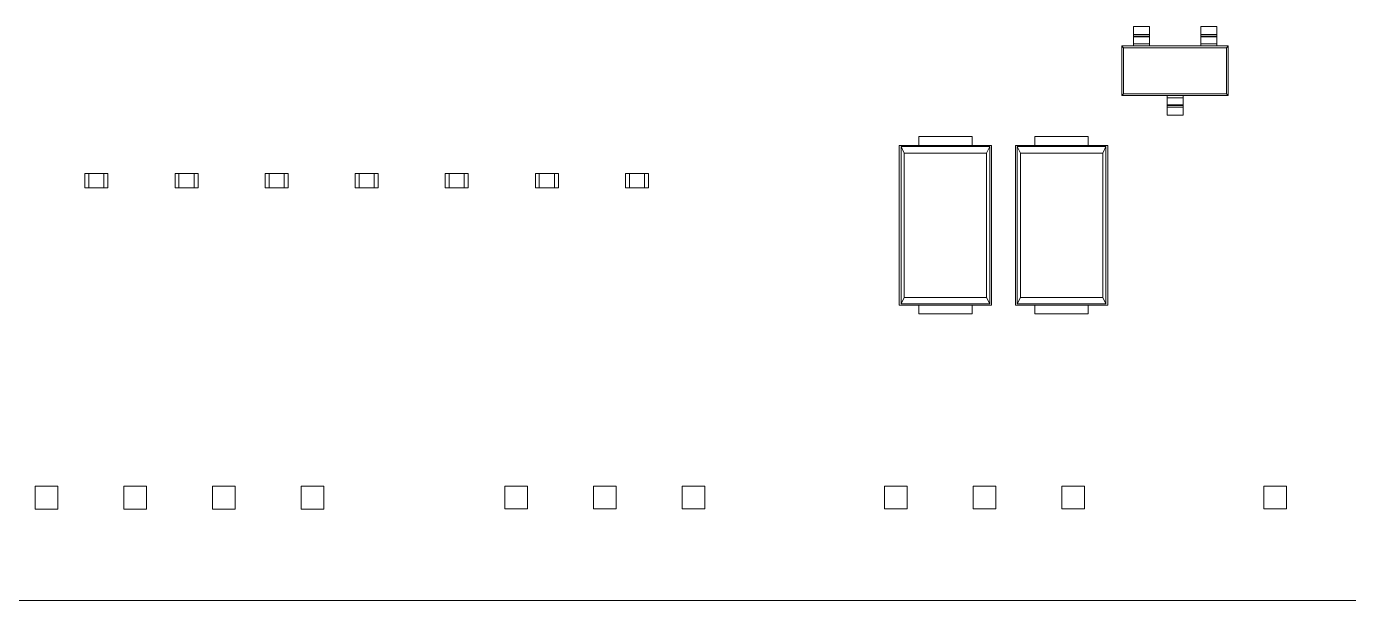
# Model space of a CAD drawing. Header units: millimetres. Extents: x 4 to 289, y 68 to 174.
# Drawn here: x 216.09 to 253.37, y 71.74 to 87.92 of the extents above; entities that cross this region are included whole.
import ezdxf

# ---------------------------------------------------------------- set-up
doc = ezdxf.new("R2010")
doc.units = ezdxf.units.MM
doc.layers.add('1', color=7, linetype='Continuous', true_color=0xffffff)

msp = doc.modelspace()

# ---------------------------------------------------------------- linework, layer by layer
at = {"layer": '1', "color": 155, "linetype": 'Continuous', "lineweight": 18}
for p, q in [((247.307, 87.692), (247.307, 87.915)), ((247.307, 87.915), (247.757, 87.915)), ((247.307, 87.642), (247.307, 87.692)), ((247.307, 87.62), (247.307, 87.642)), ((247.307, 87.422), (247.307, 87.62)), ((247.757, 87.692), (247.757, 87.915)), ((247.757, 87.692), (247.757, 87.642)), ((247.757, 87.62), (247.757, 87.642)), ((247.757, 87.62), (247.757, 87.422)), ((249.207, 87.692), (249.207, 87.915)), ((249.657, 87.915), (249.207, 87.915)), ((249.207, 87.642), (249.207, 87.692)), ((249.207, 87.62), (249.207, 87.642)), ((249.207, 87.422), (249.207, 87.62)), ((249.657, 87.692), (249.657, 87.915)), ((249.657, 87.692), (249.657, 87.642)), ((249.657, 87.62), (249.657, 87.642)), ((249.657, 87.62), (249.657, 87.422)), ((247.307, 87.365), (246.982, 87.365)), ((247.03, 87.317), (246.982, 87.365)), ((246.982, 87.365), (246.982, 85.965)), ((247.03, 87.317), (247.03, 86.013)), ((249.934, 87.317), (247.03, 87.317)), ((247.307, 87.365), (247.307, 87.422)), ((247.757, 87.365), (247.307, 87.365)), ((247.757, 87.365), (247.757, 87.422)), ((249.207, 87.365), (247.757, 87.365)), ((249.207, 87.365), (249.207, 87.422)), ((249.657, 87.365), (249.207, 87.365)), ((249.657, 87.365), (249.657, 87.422)), ((249.982, 87.365), (249.657, 87.365)), ((249.934, 87.317), (249.982, 87.365)), ((249.934, 86.013), (249.934, 87.317)), ((249.982, 85.965), (249.982, 87.365)), ((247.03, 86.013), (246.982, 85.965)), ((246.982, 85.965), (248.257, 85.965)), ((247.03, 86.013), (249.934, 86.013)), ((248.257, 85.965), (248.257, 85.908)), ((248.257, 85.965), (248.707, 85.965)), ((248.257, 85.71), (248.257, 85.908)), ((248.707, 85.965), (248.707, 85.908)), ((248.707, 85.965), (249.982, 85.965)), ((248.707, 85.908), (248.707, 85.71)), ((249.934, 86.013), (249.982, 85.965)), ((248.257, 85.71), (248.257, 85.688)), ((248.257, 85.638), (248.257, 85.688)), ((248.257, 85.638), (248.257, 85.415)), ((248.707, 85.415), (248.257, 85.415)), ((248.707, 85.71), (248.707, 85.688)), ((248.707, 85.688), (248.707, 85.638)), ((248.707, 85.638), (248.707, 85.415)), ((242.756, 84.814), (241.256, 84.814)), ((241.256, 84.814), (241.256, 84.564)), ((242.756, 84.564), (242.756, 84.814)), ((246.031, 84.814), (244.531, 84.814)), ((244.531, 84.814), (244.531, 84.564)), ((246.031, 84.564), (246.031, 84.814)), ((243.306, 84.564), (240.706, 84.564)), ((240.706, 84.564), (240.706, 80.064)), ((240.846, 84.347), (240.756, 84.529)), ((240.756, 84.529), (240.756, 80.099)), ((243.256, 84.529), (240.756, 84.529)), ((240.846, 84.347), (240.846, 80.281)), ((243.166, 84.347), (240.846, 84.347)), ((243.256, 84.529), (243.166, 84.347)), ((243.166, 80.281), (243.166, 84.347)), ((243.256, 80.099), (243.256, 84.529)), ((243.306, 80.064), (243.306, 84.564)), ((246.581, 84.564), (243.981, 84.564)), ((243.981, 84.564), (243.981, 80.064)), ((246.531, 84.529), (244.031, 84.529)), ((244.121, 84.347), (244.031, 84.529)), ((244.031, 84.529), (244.031, 80.099)), ((246.441, 84.347), (244.121, 84.347)), ((244.121, 84.347), (244.121, 80.281)), ((246.531, 84.529), (246.441, 84.347)), ((246.441, 80.281), (246.441, 84.347)), ((246.531, 80.099), (246.531, 84.529)), ((246.581, 80.064), (246.581, 84.564)), ((217.854, 83.769), (217.743, 83.769)), ((217.743, 83.369), (217.743, 83.769)), ((218.28, 83.769), (217.854, 83.769)), ((217.854, 83.369), (217.854, 83.769)), ((218.392, 83.769), (218.28, 83.769)), ((218.28, 83.369), (218.28, 83.769)), ((218.392, 83.369), (218.392, 83.769)), ((220.394, 83.769), (220.283, 83.769)), ((220.283, 83.369), (220.283, 83.769)), ((220.82, 83.769), (220.394, 83.769)), ((220.394, 83.369), (220.394, 83.769)), ((220.932, 83.769), (220.82, 83.769)), ((220.82, 83.369), (220.82, 83.769)), ((220.932, 83.369), (220.932, 83.769)), ((222.934, 83.769), (222.823, 83.769)), ((222.823, 83.369), (222.823, 83.769)), ((223.36, 83.769), (222.934, 83.769)), ((222.934, 83.369), (222.934, 83.769)), ((223.472, 83.769), (223.36, 83.769)), ((223.36, 83.369), (223.36, 83.769)), ((223.472, 83.369), (223.472, 83.769)), ((225.474, 83.769), (225.363, 83.769)), ((225.363, 83.369), (225.363, 83.769)), ((225.9, 83.769), (225.474, 83.769)), ((225.474, 83.369), (225.474, 83.769)), ((226.012, 83.769), (225.9, 83.769)), ((225.9, 83.369), (225.9, 83.769)), ((226.012, 83.369), (226.012, 83.769)), ((228.014, 83.769), (227.903, 83.769)), ((227.903, 83.369), (227.903, 83.769)), ((228.44, 83.769), (228.014, 83.769)), ((228.014, 83.369), (228.014, 83.769)), ((228.552, 83.769), (228.44, 83.769)), ((228.44, 83.369), (228.44, 83.769)), ((228.552, 83.369), (228.552, 83.769)), ((230.554, 83.769), (230.443, 83.769)), ((230.443, 83.369), (230.443, 83.769)), ((230.98, 83.769), (230.554, 83.769)), ((230.554, 83.369), (230.554, 83.769)), ((231.092, 83.769), (230.98, 83.769)), ((230.98, 83.369), (230.98, 83.769)), ((231.092, 83.369), (231.092, 83.769)), ((233.094, 83.769), (232.983, 83.769)), ((232.983, 83.369), (232.983, 83.769)), ((233.52, 83.769), (233.094, 83.769)), ((233.094, 83.369), (233.094, 83.769)), ((233.632, 83.769), (233.52, 83.769)), ((233.52, 83.369), (233.52, 83.769)), ((233.632, 83.369), (233.632, 83.769)), ((217.854, 83.369), (217.743, 83.369)), ((218.28, 83.369), (217.854, 83.369)), ((218.392, 83.369), (218.28, 83.369)), ((220.394, 83.369), (220.283, 83.369)), ((220.82, 83.369), (220.394, 83.369)), ((220.932, 83.369), (220.82, 83.369)), ((222.934, 83.369), (222.823, 83.369)), ((223.36, 83.369), (222.934, 83.369)), ((223.472, 83.369), (223.36, 83.369)), ((225.474, 83.369), (225.363, 83.369)), ((225.9, 83.369), (225.474, 83.369)), ((226.012, 83.369), (225.9, 83.369)), ((228.014, 83.369), (227.903, 83.369)), ((228.44, 83.369), (228.014, 83.369)), ((228.552, 83.369), (228.44, 83.369)), ((230.554, 83.369), (230.443, 83.369)), ((230.98, 83.369), (230.554, 83.369)), ((231.092, 83.369), (230.98, 83.369)), ((233.094, 83.369), (232.983, 83.369)), ((233.52, 83.369), (233.094, 83.369)), ((233.632, 83.369), (233.52, 83.369)), ((240.756, 80.099), (240.846, 80.281)), ((240.846, 80.281), (243.166, 80.281)), ((243.256, 80.099), (243.166, 80.281)), ((244.031, 80.099), (244.121, 80.281)), ((244.121, 80.281), (246.441, 80.281)), ((246.531, 80.099), (246.441, 80.281)), ((243.306, 80.064), (240.706, 80.064)), ((240.756, 80.099), (243.256, 80.099)), ((241.256, 80.064), (241.256, 79.814)), ((241.256, 79.814), (242.756, 79.814)), ((242.756, 79.814), (242.756, 80.064)), ((246.581, 80.064), (243.981, 80.064)), ((244.031, 80.099), (246.531, 80.099)), ((244.531, 80.064), (244.531, 79.814)), ((244.531, 79.814), (246.031, 79.814)), ((246.031, 79.814), (246.031, 80.064)), ((216.976, 74.958), (216.336, 74.958)), ((216.336, 74.958), (216.336, 74.318)), ((216.976, 74.318), (216.976, 74.958)), ((219.476, 74.958), (218.836, 74.958)), ((218.836, 74.958), (218.836, 74.318)), ((219.476, 74.318), (219.476, 74.958)), ((221.336, 74.958), (221.336, 74.318)), ((221.976, 74.958), (221.336, 74.958)), ((221.976, 74.318), (221.976, 74.958)), ((223.836, 74.958), (223.836, 74.318)), ((224.476, 74.958), (223.836, 74.958)), ((224.476, 74.318), (224.476, 74.958)), ((229.586, 74.959), (229.586, 74.319)), ((230.226, 74.959), (229.586, 74.959)), ((230.226, 74.319), (230.226, 74.959)), ((232.086, 74.959), (232.086, 74.319)), ((232.726, 74.959), (232.086, 74.959)), ((232.726, 74.319), (232.726, 74.959)), ((235.226, 74.959), (234.586, 74.959)), ((234.586, 74.959), (234.586, 74.319)), ((235.226, 74.319), (235.226, 74.959)), ((240.286, 74.959), (240.286, 74.319)), ((240.926, 74.959), (240.286, 74.959)), ((240.926, 74.319), (240.926, 74.959)), ((242.786, 74.959), (242.786, 74.319)), ((243.426, 74.959), (242.786, 74.959)), ((243.426, 74.319), (243.426, 74.959)), ((245.926, 74.959), (245.286, 74.959)), ((245.286, 74.959), (245.286, 74.319)), ((245.926, 74.319), (245.926, 74.959)), ((250.986, 74.959), (250.986, 74.319)), ((251.626, 74.959), (250.986, 74.959)), ((251.626, 74.319), (251.626, 74.959)), ((216.336, 74.318), (216.976, 74.318)), ((218.836, 74.318), (219.476, 74.318)), ((221.336, 74.318), (221.976, 74.318)), ((223.836, 74.318), (224.476, 74.318)), ((229.586, 74.319), (230.226, 74.319)), ((232.086, 74.319), (232.726, 74.319)), ((234.586, 74.319), (235.226, 74.319)), ((240.286, 74.319), (240.926, 74.319)), ((242.786, 74.319), (243.426, 74.319)), ((245.286, 74.319), (245.926, 74.319)), ((250.986, 74.319), (251.626, 74.319)), ((282.106, 71.739), (181.106, 71.739))]:
    msp.add_line(p, q, dxfattribs=at)
at = {"layer": '1', "color": 155, "linetype": 'Continuous', "lineweight": 13}
for p, q in [((247.307, 87.692), (247.757, 87.692)), ((247.757, 87.642), (247.307, 87.642)), ((247.307, 87.62), (247.757, 87.62)), ((249.207, 87.692), (249.657, 87.692)), ((249.657, 87.642), (249.207, 87.642)), ((249.207, 87.62), (249.657, 87.62)), ((247.757, 87.422), (247.307, 87.422)), ((249.657, 87.422), (249.207, 87.422)), ((248.257, 85.908), (248.707, 85.908)), ((248.707, 85.71), (248.257, 85.71)), ((248.257, 85.688), (248.707, 85.688)), ((248.707, 85.638), (248.257, 85.638))]:
    msp.add_line(p, q, dxfattribs=at)

doc.saveas('drawing.dxf')
